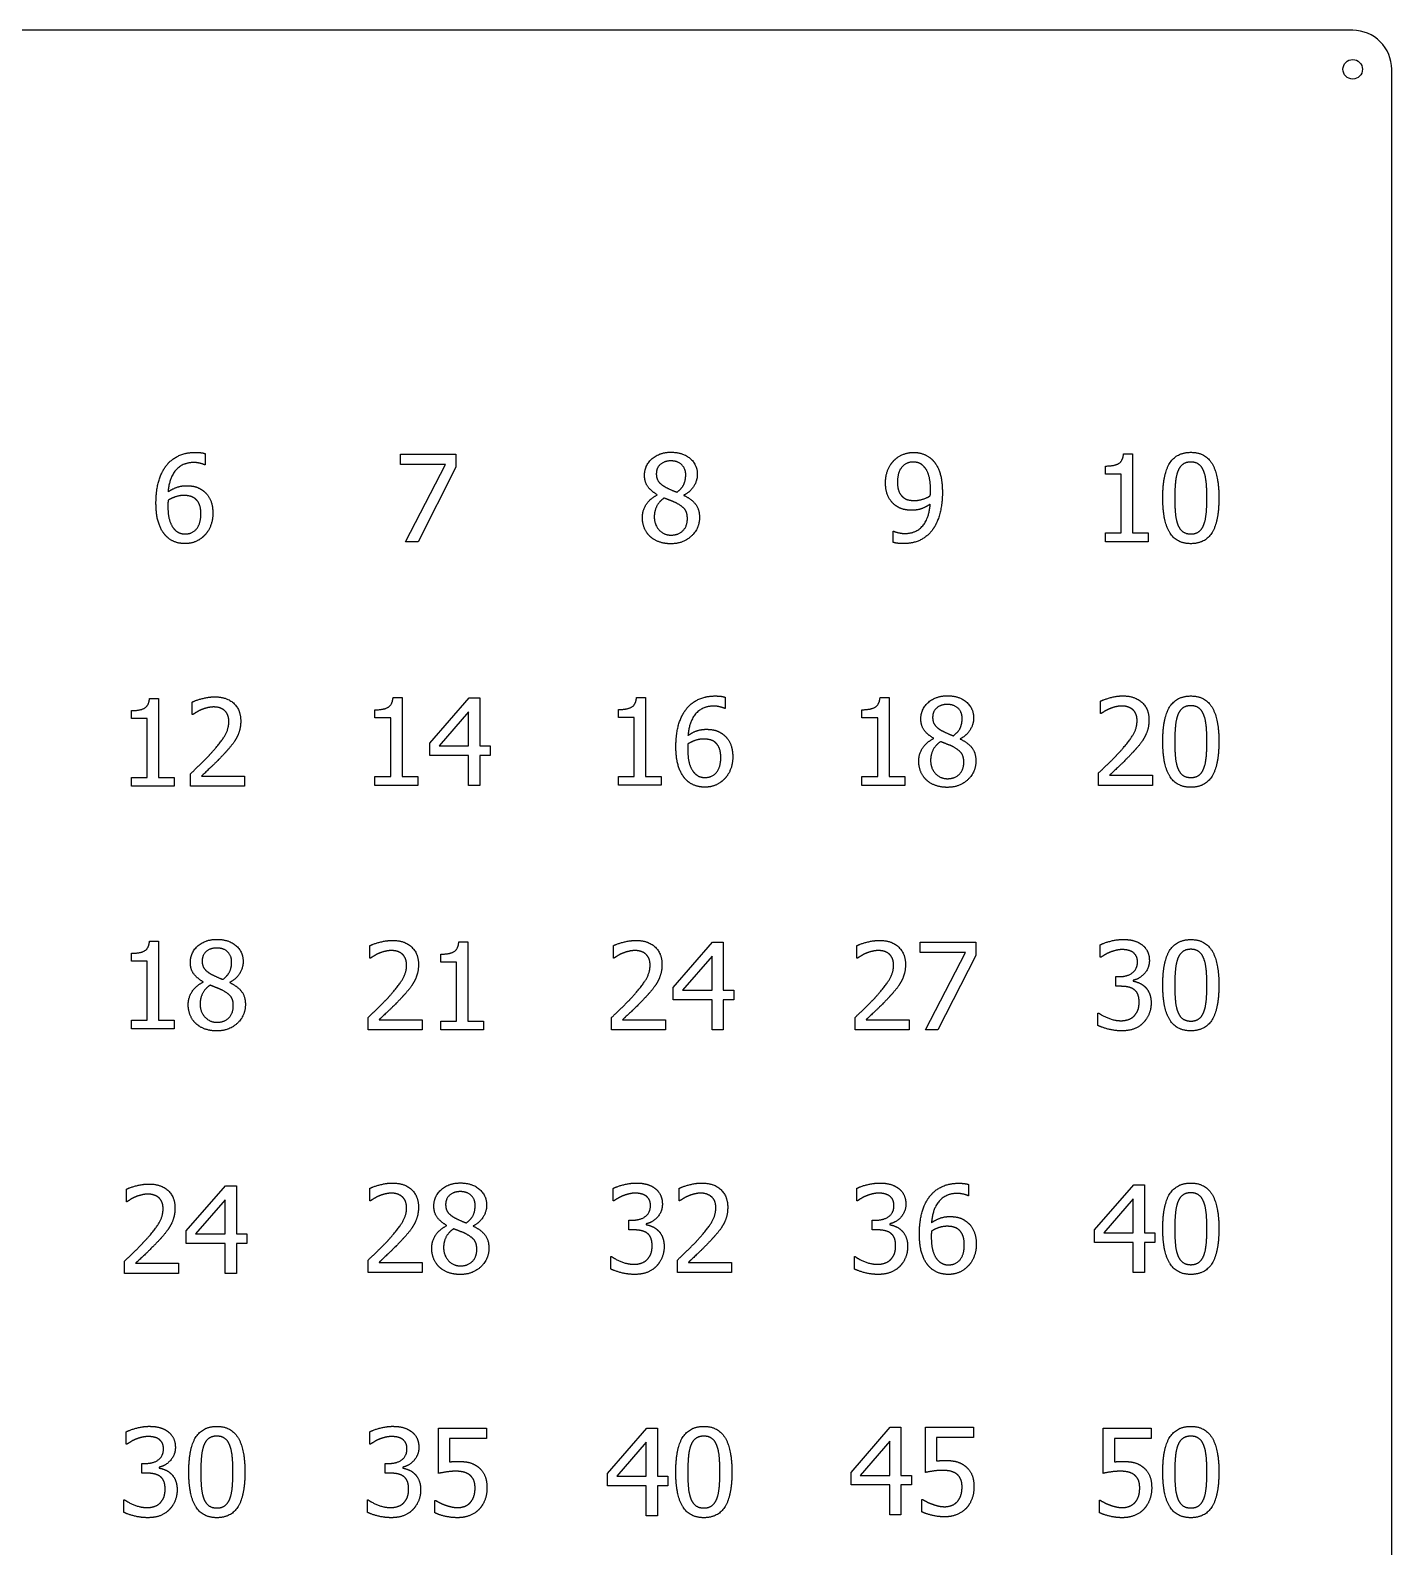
# Model space of a CAD drawing. Header units: millimetres. Extents: x -148 to 148, y -148 to 148.
# Drawn here: x 8.7 to 148.5, y -7.1 to 148.5 of the extents above; entities that cross this region are included whole.
import ezdxf

# ---------------------------------------------------------------- set-up
doc = ezdxf.new("R2010")
doc.units = ezdxf.units.MM

msp = doc.modelspace()

# ---------------------------------------------------------------- linework, layer by layer
for p, q in [((73.09, 100.81), (73.09, 100.84)), ((75.83, 100.79), (75.83, 100.76)), ((101.47, 75.81), (101.47, 75.84)), ((104.21, 75.79), (104.21, 75.76)), ((26.47, 50.81), (26.47, 50.84)), ((29.21, 50.79), (29.21, 50.76)), ((121.96, 51), (121.96, 50.92)), ((51.47, 25.81), (51.47, 25.84)), ((54.21, 25.79), (54.21, 25.76)), ((71.96, 26), (71.96, 25.92)), ((96.96, 26), (96.96, 25.92)), ((21.96, 1.03), (21.96, 0.94)), ((46.96, 1.03), (46.96, 0.94))]:
    msp.add_line(p, q)
msp.add_lwpolyline([(-148.5, 40), (-120.5, 40), (-120.5, -40), (-148.5, -40), (-148.5, -144.5, 0.414214), (-144.5, -148.5), (144.5, -148.5, 0.414214), (148.5, -144.5), (148.5, 144.5, 0.414214), (144.5, 148.5), (-144.5, 148.5, 0.414214), (-148.5, 144.5)], format="xyb", close=True)
for points in [[(26.69, 105.05), (26.69, 103.9), (26.64, 103.9)], [(120.97, 105.03), (121.9, 105.03), (121.9, 96.92), (123.5, 96.92), (123.5, 96), (119.11, 96), (119.11, 96.92), (120.74, 96.92), (120.74, 102.95), (119.11, 102.95), (119.11, 103.78)], [(97.31, 95.95), (97.31, 97.1), (97.37, 97.1)], [(20.97, 79.93), (21.9, 79.93), (21.9, 71.82), (23.5, 71.82), (23.5, 70.91), (19.11, 70.91), (19.11, 71.82), (20.74, 71.82), (20.74, 77.86), (19.11, 77.86), (19.11, 78.68)], [(25.41, 78.27), (25.35, 78.27), (25.35, 79.56)], [(45.97, 80.01), (46.9, 80.01), (46.9, 71.9), (48.5, 71.9), (48.5, 70.99), (44.11, 70.99), (44.11, 71.9), (45.74, 71.9), (45.74, 77.94), (44.11, 77.94), (44.11, 78.76)], [(70.97, 80.04), (71.9, 80.04), (71.9, 71.93), (73.5, 71.93), (73.5, 71.01), (69.11, 71.01), (69.11, 71.93), (70.74, 71.93), (70.74, 77.96), (69.11, 77.96), (69.11, 78.79)], [(80.06, 80.05), (80.06, 78.9), (80.01, 78.9)], [(95.97, 80.03), (96.9, 80.03), (96.9, 71.92), (98.5, 71.92), (98.5, 71), (94.11, 71), (94.11, 71.92), (95.74, 71.92), (95.74, 77.95), (94.11, 77.95), (94.11, 78.77)], [(118.66, 78.37), (118.59, 78.37), (118.59, 79.65)], [(26.29, 71.95), (30.71, 71.95), (30.71, 70.91), (25.16, 70.91), (25.16, 72.18)], [(119.53, 72.04), (123.95, 72.04), (123.95, 71), (118.4, 71), (118.4, 72.28)], [(20.97, 55.03), (21.9, 55.03), (21.9, 46.92), (23.5, 46.92), (23.5, 46), (19.11, 46), (19.11, 46.92), (20.74, 46.92), (20.74, 52.95), (19.11, 52.95), (19.11, 53.77)], [(43.66, 53.27), (43.59, 53.27), (43.59, 54.56)], [(52.72, 54.93), (53.66, 54.93), (53.66, 46.82), (55.25, 46.82), (55.25, 45.91), (50.86, 45.91), (50.86, 46.82), (52.5, 46.82), (52.5, 52.86), (50.86, 52.86), (50.86, 53.68)], [(68.66, 53.27), (68.59, 53.27), (68.59, 54.56)], [(93.66, 53.27), (93.59, 53.27), (93.59, 54.56)], [(118.65, 53.36), (118.58, 53.36), (118.58, 54.64)], [(120.68, 50.38), (120.17, 50.38), (120.17, 51.38), (120.57, 51.38)], [(44.53, 46.95), (48.95, 46.95), (48.95, 45.91), (43.4, 45.91), (43.4, 47.18)], [(69.53, 46.95), (73.95, 46.95), (73.95, 45.91), (68.4, 45.91), (68.4, 47.18)], [(94.53, 46.95), (98.95, 46.95), (98.95, 45.91), (93.4, 45.91), (93.4, 47.18)], [(118.33, 46.36), (118.33, 47.64), (118.42, 47.64)], [(43.66, 28.37), (43.59, 28.37), (43.59, 29.65)], [(68.65, 28.36), (68.58, 28.36), (68.58, 29.64)], [(75.41, 28.37), (75.35, 28.37), (75.35, 29.65)], [(93.65, 28.36), (93.58, 28.36), (93.58, 29.64)], [(105.06, 30.04), (105.06, 28.88), (105.01, 28.88)], [(18.66, 28.27), (18.59, 28.27), (18.59, 29.56)], [(70.68, 25.38), (70.17, 25.38), (70.17, 26.38), (70.57, 26.38)], [(95.68, 25.38), (95.17, 25.38), (95.17, 26.38), (95.57, 26.38)], [(19.53, 21.95), (23.95, 21.95), (23.95, 20.91), (18.4, 20.91), (18.4, 22.18)], [(44.53, 22.04), (48.95, 22.04), (48.95, 21), (43.4, 21), (43.4, 22.28)], [(68.33, 21.36), (68.33, 22.64), (68.42, 22.64)], [(76.29, 22.04), (80.71, 22.04), (80.71, 21), (75.16, 21), (75.16, 22.28)], [(93.33, 21.36), (93.33, 22.64), (93.42, 22.64)], [(50.62, 0.39), (50.62, 5.03), (55.56, 5.03), (55.56, 3.97), (51.78, 3.97), (51.78, 1.57)], [(100.62, 0.48), (100.62, 5.12), (105.56, 5.12), (105.56, 4.06), (101.78, 4.06), (101.78, 1.66)], [(118.87, 0.39), (118.87, 5.03), (123.81, 5.03), (123.81, 3.97), (120.03, 3.97), (120.03, 1.57)], [(18.65, 3.39), (18.58, 3.39), (18.58, 4.66)], [(43.65, 3.39), (43.58, 3.39), (43.58, 4.66)], [(20.68, 0.41), (20.17, 0.41), (20.17, 1.41), (20.57, 1.41)], [(45.68, 0.41), (45.17, 0.41), (45.17, 1.41), (45.57, 1.41)], [(18.33, -3.61), (18.33, -2.33), (18.42, -2.33)], [(43.33, -3.61), (43.33, -2.33), (43.42, -2.33)], [(50.25, -3.65), (50.25, -2.38), (50.34, -2.38)], [(100.25, -3.56), (100.25, -2.28), (100.34, -2.28)], [(118.5, -3.65), (118.5, -2.37), (118.59, -2.37)]]:
    msp.add_lwpolyline(points)
for points in [[(52.43, 103.65), (48.54, 96), (47.25, 96), (51.37, 103.94), (46.72, 103.94), (46.72, 105), (52.43, 105)], [(55.95, 74.08), (54.88, 74.08), (54.88, 70.99), (53.72, 70.99), (53.72, 74.08), (49.74, 74.08), (49.74, 75.35), (53.77, 79.99), (54.88, 79.99), (54.88, 75.05), (55.95, 75.05)], [(50.69, 75.05), (53.72, 75.05), (53.72, 78.56)], [(80.95, 49), (79.88, 49), (79.88, 45.91), (78.72, 45.91), (78.72, 49), (74.74, 49), (74.74, 50.27), (78.77, 54.91), (79.88, 54.91), (79.88, 49.97), (80.95, 49.97)], [(105.81, 53.56), (101.91, 45.91), (100.63, 45.91), (104.74, 53.85), (100.1, 53.85), (100.1, 54.91), (105.81, 54.91)], [(75.69, 49.97), (78.72, 49.97), (78.72, 53.48)], [(24.74, 24), (24.74, 25.27), (28.77, 29.91), (29.88, 29.91), (29.88, 24.97), (30.95, 24.97), (30.95, 24), (29.88, 24), (29.88, 20.91), (28.72, 20.91), (28.72, 24)], [(117.99, 24.1), (117.99, 25.37), (122.01, 30), (123.12, 30), (123.12, 25.07), (124.19, 25.07), (124.19, 24.1), (123.12, 24.1), (123.12, 21), (121.96, 21), (121.96, 24.1)], [(28.72, 24.97), (28.72, 28.48), (25.69, 24.97)], [(121.96, 25.07), (121.96, 28.58), (118.94, 25.07)], [(67.99, -0.88), (67.99, 0.39), (72.01, 5.03), (73.12, 5.03), (73.12, 0.09), (74.19, 0.09), (74.19, -0.88), (73.12, -0.88), (73.12, -3.97), (71.96, -3.97), (71.96, -0.88)], [(99.19, -0.79), (98.12, -0.79), (98.12, -3.88), (96.96, -3.88), (96.96, -0.79), (92.99, -0.79), (92.99, 0.48), (97.01, 5.12), (98.12, 5.12), (98.12, 0.18), (99.19, 0.18)], [(71.96, 0.09), (71.96, 3.61), (68.94, 0.09)], [(93.94, 0.18), (96.96, 0.18), (96.96, 3.7)]]:
    msp.add_lwpolyline(points, close=True)
msp.add_circle((144.5, 144.5), 1)
for points in [[(22.62, 103.73), (23.11, 104.41), (24.65, 105.18), (25.67, 105.18)], [(25.67, 105.18), (25.97, 105.18), (26.49, 105.12), (26.69, 105.05)], [(71.79, 102.83), (71.79, 103.85), (73.32, 105.2), (74.5, 105.2)], [(74.49, 104.31), (73.84, 104.31), (73, 103.59), (73, 102.97)], [(76.02, 102.9), (76.02, 103.5), (75.21, 104.31), (74.49, 104.31)], [(74.5, 105.2), (75.73, 105.2), (77.21, 103.92), (77.21, 102.91)], [(96.53, 102.07), (96.53, 102.76), (96.98, 103.92), (97.38, 104.33)], [(97.38, 104.33), (97.75, 104.73), (98.84, 105.18), (99.39, 105.18)], [(99.39, 105.18), (100.01, 105.18), (101.02, 104.76), (101.39, 104.37)], [(101.39, 104.37), (101.86, 103.87), (102.37, 102.27), (102.37, 101.04)], [(119.11, 103.78), (120.04, 103.78), (120.91, 104.3), (120.97, 105.03)], [(125, 100.5), (125, 102.93), (126.41, 105.19), (127.88, 105.19)], [(127.88, 105.19), (129.36, 105.19), (130.76, 102.85), (130.76, 100.5)], [(21.63, 99.96), (21.63, 101.14), (22.12, 103.03), (22.62, 103.73)], [(25.51, 104.14), (24.38, 104.14), (23, 102.62), (22.87, 101.13)], [(26.64, 103.9), (26.47, 103.98), (25.86, 104.14), (25.51, 104.14)], [(73.09, 100.84), (72.43, 101.23), (71.79, 102.15), (71.79, 102.83)], [(73, 102.97), (73, 102.53), (73.43, 101.91), (73.86, 101.66)], [(75.13, 101.1), (75.65, 101.5), (76.02, 102.35), (76.02, 102.9)], [(77.21, 102.91), (77.21, 102.31), (76.5, 101.13), (75.83, 100.79)], [(99.38, 104.19), (98.64, 104.19), (97.76, 103.13), (97.76, 102.12)], [(100.51, 103.68), (100.25, 103.98), (99.7, 104.19), (99.38, 104.19)], [(101.15, 101.31), (101.15, 102.22), (100.81, 103.37), (100.51, 103.68)], [(126.54, 103.24), (126.36, 102.78), (126.23, 101.38), (126.23, 100.5)], [(127.88, 104.19), (127.38, 104.19), (126.73, 103.71), (126.54, 103.24)], [(129.2, 103.25), (129.02, 103.71), (128.39, 104.19), (127.88, 104.19)], [(129.53, 100.5), (129.53, 101.43), (129.39, 102.79), (129.2, 103.25)], [(22.87, 101.13), (23.3, 101.43), (24.21, 101.76), (24.75, 101.76)], [(24.75, 101.76), (25.27, 101.76), (26.06, 101.55), (26.49, 101.23)], [(26.49, 101.23), (26.99, 100.85), (27.47, 99.7), (27.47, 98.93)], [(73.86, 101.66), (74.04, 101.56), (74.81, 101.2), (75.13, 101.1)], [(97.51, 99.77), (97.03, 100.15), (96.53, 101.28), (96.53, 102.07)], [(97.76, 102.12), (97.76, 101.55), (98.05, 100.82), (98.37, 100.55)], [(101.13, 100.74), (101.13, 100.82), (101.15, 101.12), (101.15, 101.31)], [(22.63, 96.64), (22.16, 97.13), (21.63, 98.77), (21.63, 99.96)], [(22.87, 100.26), (22.87, 100.13), (22.85, 99.88), (22.85, 99.69)], [(22.85, 99.69), (22.85, 98.76), (23.22, 97.62), (23.49, 97.32)], [(24.48, 100.76), (24.06, 100.76), (23.26, 100.5), (22.87, 100.26)], [(25.63, 100.45), (25.39, 100.63), (24.79, 100.76), (24.48, 100.76)], [(26.24, 98.88), (26.24, 99.43), (25.95, 100.18), (25.63, 100.45)], [(71.57, 98.49), (71.57, 99.22), (72.35, 100.44), (73.09, 100.81)], [(73.81, 100.5), (73.32, 100.17), (72.79, 99.19), (72.79, 98.57)], [(75.13, 99.94), (74.93, 100.06), (74.24, 100.32), (73.81, 100.5)], [(76.19, 98.39), (76.19, 98.95), (75.75, 99.6), (75.13, 99.94)], [(75.83, 100.76), (76.62, 100.39), (77.43, 99.34), (77.43, 98.51)], [(99.24, 99.24), (98.75, 99.24), (97.92, 99.46), (97.51, 99.77)], [(98.37, 100.55), (98.6, 100.37), (99.18, 100.24), (99.51, 100.24)], [(98.49, 96.86), (99.68, 96.86), (101.02, 98.43), (101.12, 99.87)], [(101.12, 99.87), (100.64, 99.54), (99.76, 99.24), (99.24, 99.24)], [(99.51, 100.24), (99.9, 100.24), (100.79, 100.51), (101.13, 100.74)], [(102.37, 101.04), (102.37, 99.92), (101.86, 97.92), (101.37, 97.26)], [(127.88, 95.81), (126.4, 95.81), (125, 98.13), (125, 100.5)], [(126.23, 100.5), (126.23, 99.55), (126.35, 98.28), (126.53, 97.78)], [(130.76, 100.5), (130.76, 98.08), (129.35, 95.81), (127.88, 95.81)], [(129.21, 97.76), (129.39, 98.21), (129.53, 99.58), (129.53, 100.5)], [(24.62, 96.81), (25.35, 96.81), (26.24, 97.84), (26.24, 98.88)], [(27.47, 98.93), (27.47, 98.24), (27.01, 97.06), (26.62, 96.67)], [(72.34, 96.57), (71.96, 96.93), (71.57, 97.93), (71.57, 98.49)], [(72.79, 98.57), (72.79, 97.76), (73.77, 96.69), (74.51, 96.69)], [(77.43, 98.51), (77.43, 97.36), (75.75, 95.8), (74.5, 95.8)], [(74.51, 96.69), (75.27, 96.69), (76.19, 97.6), (76.19, 98.39)], [(24.61, 95.82), (24, 95.82), (23, 96.23), (22.63, 96.64)], [(23.49, 97.32), (23.75, 97.03), (24.3, 96.81), (24.62, 96.81)], [(26.62, 96.67), (26.22, 96.25), (25.21, 95.82), (24.61, 95.82)], [(74.5, 95.8), (73.83, 95.8), (72.73, 96.2), (72.34, 96.57)], [(97.37, 97.1), (97.52, 97.02), (98.17, 96.86), (98.49, 96.86)], [(101.37, 97.26), (100.86, 96.56), (99.4, 95.82), (98.33, 95.82)], [(126.53, 97.78), (126.71, 97.32), (127.36, 96.81), (127.88, 96.81)], [(127.88, 96.81), (128.38, 96.81), (129.03, 97.29), (129.21, 97.76)], [(98.33, 95.82), (98.09, 95.82), (97.55, 95.87), (97.31, 95.95)], [(19.11, 78.68), (20.04, 78.68), (20.91, 79.21), (20.97, 79.93)], [(25.35, 79.56), (25.72, 79.74), (27.05, 80.09), (27.65, 80.09)], [(27.65, 80.09), (28.91, 80.09), (30.33, 78.76), (30.33, 77.62)], [(44.11, 78.76), (45.04, 78.76), (45.91, 79.29), (45.97, 80.01)], [(69.11, 78.79), (70.04, 78.79), (70.91, 79.31), (70.97, 80.04)], [(76, 78.73), (76.48, 79.41), (78.03, 80.18), (79.04, 80.18)], [(79.04, 80.18), (79.34, 80.18), (79.87, 80.12), (80.06, 80.05)], [(94.11, 78.77), (95.04, 78.77), (95.91, 79.3), (95.97, 80.03)], [(100.16, 77.83), (100.16, 78.85), (101.7, 80.2), (102.88, 80.2)], [(102.88, 80.2), (104.1, 80.2), (105.58, 78.92), (105.58, 77.91)], [(118.59, 79.65), (118.96, 79.83), (120.3, 80.19), (120.9, 80.19)], [(120.9, 80.19), (122.16, 80.19), (123.58, 78.85), (123.58, 77.72)], [(125, 75.49), (125, 77.93), (126.41, 80.18), (127.88, 80.18)], [(127.88, 80.18), (129.36, 80.18), (130.76, 77.85), (130.76, 75.5)], [(26.29, 78.77), (26.03, 78.67), (25.56, 78.37), (25.41, 78.27)], [(27.56, 79.05), (27.24, 79.05), (26.59, 78.89), (26.29, 78.77)], [(28.66, 78.69), (28.45, 78.87), (27.9, 79.05), (27.56, 79.05)], [(29.11, 77.56), (29.11, 77.94), (28.88, 78.5), (28.66, 78.69)], [(75.01, 74.96), (75.01, 76.14), (75.49, 78.03), (76, 78.73)], [(78.88, 79.14), (77.76, 79.14), (76.38, 77.62), (76.25, 76.13)], [(80.01, 78.9), (79.85, 78.98), (79.23, 79.14), (78.88, 79.14)], [(101.47, 75.84), (100.81, 76.23), (100.16, 77.15), (100.16, 77.83)], [(102.87, 79.31), (102.21, 79.31), (101.37, 78.59), (101.37, 77.97)], [(101.37, 77.97), (101.37, 77.53), (101.8, 76.91), (102.24, 76.66)], [(104.4, 77.9), (104.4, 78.5), (103.59, 79.31), (102.87, 79.31)], [(103.5, 76.1), (104.03, 76.5), (104.4, 77.35), (104.4, 77.9)], [(105.58, 77.91), (105.58, 77.31), (104.88, 76.13), (104.21, 75.79)], [(119.53, 78.86), (119.28, 78.76), (118.8, 78.47), (118.66, 78.37)], [(120.81, 79.15), (120.49, 79.15), (119.83, 78.99), (119.53, 78.86)], [(121.91, 78.78), (121.7, 78.96), (121.15, 79.15), (120.81, 79.15)], [(122.36, 77.65), (122.36, 78.03), (122.12, 78.6), (121.91, 78.78)], [(126.54, 78.24), (126.36, 77.78), (126.23, 76.38), (126.23, 75.49)], [(127.88, 79.18), (127.38, 79.18), (126.73, 78.71), (126.54, 78.24)], [(129.2, 78.25), (129.02, 78.71), (128.39, 79.18), (127.88, 79.18)], [(129.53, 75.5), (129.53, 76.43), (129.39, 77.79), (129.2, 78.25)], [(27.33, 74.35), (28.36, 75.48), (29.11, 76.83), (29.11, 77.56)], [(30.33, 77.62), (30.33, 77.09), (30.09, 76.2), (29.87, 75.82)], [(76.25, 76.13), (76.68, 76.43), (77.59, 76.76), (78.12, 76.76)], [(78.12, 76.76), (78.65, 76.76), (79.44, 76.55), (79.87, 76.23)], [(102.24, 76.66), (102.42, 76.56), (103.19, 76.2), (103.5, 76.1)], [(120.58, 74.44), (121.6, 75.57), (122.36, 76.93), (122.36, 77.65)], [(123.58, 77.72), (123.58, 77.18), (123.33, 76.29), (123.11, 75.92)], [(29.87, 75.82), (29.65, 75.43), (29.01, 74.65), (28.66, 74.28)], [(76, 71.64), (75.54, 72.13), (75.01, 73.77), (75.01, 74.96)], [(76.25, 75.26), (76.24, 75.13), (76.23, 74.88), (76.23, 74.69)], [(77.85, 75.76), (77.43, 75.76), (76.64, 75.5), (76.25, 75.26)], [(79.01, 75.45), (78.77, 75.63), (78.17, 75.76), (77.85, 75.76)], [(79.62, 73.88), (79.62, 74.43), (79.33, 75.18), (79.01, 75.45)], [(79.87, 76.23), (80.36, 75.85), (80.85, 74.7), (80.85, 73.93)], [(99.94, 73.49), (99.94, 74.22), (100.73, 75.44), (101.47, 75.81)], [(102.19, 75.5), (101.7, 75.17), (101.16, 74.19), (101.16, 73.57)], [(103.51, 74.94), (103.31, 75.06), (102.62, 75.32), (102.19, 75.5)], [(104.57, 73.39), (104.57, 73.95), (104.13, 74.6), (103.51, 74.94)], [(104.21, 75.76), (105, 75.39), (105.81, 74.34), (105.81, 73.51)], [(123.11, 75.92), (122.9, 75.52), (122.26, 74.75), (121.91, 74.38)], [(127.88, 70.81), (126.4, 70.81), (125, 73.12), (125, 75.49)], [(126.23, 75.49), (126.23, 74.54), (126.35, 73.28), (126.53, 72.78)], [(130.76, 75.5), (130.76, 73.08), (129.35, 70.81), (127.88, 70.81)], [(129.21, 72.76), (129.39, 73.2), (129.53, 74.57), (129.53, 75.5)], [(25.16, 72.18), (25.75, 72.74), (26.82, 73.79), (27.33, 74.35)], [(28.66, 74.28), (28.1, 73.66), (26.7, 72.33), (26.29, 71.95)], [(76.23, 74.69), (76.23, 73.76), (76.59, 72.62), (76.87, 72.32)], [(77.99, 71.81), (78.72, 71.81), (79.62, 72.84), (79.62, 73.88)], [(80.85, 73.93), (80.85, 73.24), (80.39, 72.06), (80, 71.67)], [(100.72, 71.57), (100.34, 71.93), (99.94, 72.93), (99.94, 73.49)], [(101.16, 73.57), (101.16, 72.76), (102.15, 71.69), (102.89, 71.69)], [(105.81, 73.51), (105.81, 72.36), (104.13, 70.8), (102.88, 70.8)], [(102.89, 71.69), (103.65, 71.69), (104.57, 72.6), (104.57, 73.39)], [(118.4, 72.28), (119, 72.84), (120.07, 73.88), (120.58, 74.44)], [(121.91, 74.38), (121.34, 73.76), (119.95, 72.43), (119.53, 72.04)], [(77.99, 70.82), (77.38, 70.82), (76.38, 71.23), (76, 71.64)], [(76.87, 72.32), (77.13, 72.03), (77.68, 71.81), (77.99, 71.81)], [(80, 71.67), (79.6, 71.25), (78.59, 70.82), (77.99, 70.82)], [(126.53, 72.78), (126.71, 72.31), (127.36, 71.81), (127.88, 71.81)], [(127.88, 71.81), (128.38, 71.81), (129.03, 72.28), (129.21, 72.76)], [(102.88, 70.8), (102.21, 70.8), (101.1, 71.2), (100.72, 71.57)], [(19.11, 53.77), (20.04, 53.77), (20.91, 54.3), (20.97, 55.03)], [(25.16, 52.83), (25.16, 53.85), (26.7, 55.2), (27.88, 55.2)], [(27.88, 55.2), (29.1, 55.2), (30.58, 53.92), (30.58, 52.91)], [(43.59, 54.56), (43.96, 54.74), (45.3, 55.09), (45.9, 55.09)], [(45.9, 55.09), (47.16, 55.09), (48.58, 53.76), (48.58, 52.62)], [(50.86, 53.68), (51.79, 53.68), (52.67, 54.21), (52.72, 54.93)], [(68.59, 54.56), (68.96, 54.74), (70.3, 55.09), (70.9, 55.09)], [(70.9, 55.09), (72.16, 55.09), (73.58, 53.76), (73.58, 52.62)], [(93.59, 54.56), (93.96, 54.74), (95.3, 55.09), (95.9, 55.09)], [(95.9, 55.09), (97.16, 55.09), (98.58, 53.76), (98.58, 52.62)], [(118.58, 54.64), (118.97, 54.85), (120.32, 55.19), (120.93, 55.19)], [(120.93, 55.19), (121.54, 55.19), (122.45, 54.94), (122.82, 54.68)], [(122.82, 54.68), (123.22, 54.39), (123.62, 53.57), (123.62, 53.02)], [(125, 50.49), (125, 52.93), (126.41, 55.18), (127.88, 55.18)], [(127.88, 55.18), (129.36, 55.18), (130.76, 52.85), (130.76, 50.5)], [(27.87, 54.31), (27.21, 54.31), (26.37, 53.59), (26.37, 52.97)], [(26.37, 52.97), (26.37, 52.53), (26.8, 51.91), (27.24, 51.66)], [(29.4, 52.9), (29.4, 53.5), (28.59, 54.31), (27.87, 54.31)], [(44.53, 53.77), (44.28, 53.67), (43.8, 53.37), (43.66, 53.27)], [(45.81, 54.05), (45.49, 54.05), (44.83, 53.89), (44.53, 53.77)], [(46.91, 53.69), (46.7, 53.87), (46.15, 54.05), (45.81, 54.05)], [(47.36, 52.56), (47.36, 52.94), (47.12, 53.5), (46.91, 53.69)], [(69.53, 53.77), (69.28, 53.67), (68.8, 53.37), (68.66, 53.27)], [(70.81, 54.05), (70.49, 54.05), (69.83, 53.89), (69.53, 53.77)], [(71.91, 53.69), (71.7, 53.87), (71.15, 54.05), (70.81, 54.05)], [(72.36, 52.56), (72.36, 52.94), (72.12, 53.5), (71.91, 53.69)], [(94.53, 53.77), (94.28, 53.67), (93.8, 53.37), (93.66, 53.27)], [(95.81, 54.05), (95.49, 54.05), (94.83, 53.89), (94.53, 53.77)], [(96.91, 53.69), (96.7, 53.87), (96.15, 54.05), (95.81, 54.05)], [(97.36, 52.56), (97.36, 52.94), (97.12, 53.5), (96.91, 53.69)], [(119.54, 53.86), (119.25, 53.74), (118.82, 53.48), (118.65, 53.36)], [(120.83, 54.15), (120.5, 54.15), (119.85, 53.99), (119.54, 53.86)], [(121.93, 53.87), (121.7, 54.02), (121.15, 54.15), (120.83, 54.15)], [(122.4, 52.89), (122.4, 53.24), (122.14, 53.72), (121.93, 53.87)], [(123.62, 53.02), (123.62, 52.27), (122.65, 51.15), (121.96, 51)], [(126.54, 53.24), (126.36, 52.78), (126.23, 51.38), (126.23, 50.49)], [(127.88, 54.18), (127.38, 54.18), (126.73, 53.71), (126.54, 53.24)], [(129.2, 53.25), (129.02, 53.71), (128.39, 54.18), (127.88, 54.18)], [(129.53, 50.5), (129.53, 51.43), (129.39, 52.79), (129.2, 53.25)], [(26.47, 50.84), (25.81, 51.23), (25.16, 52.15), (25.16, 52.83)], [(27.24, 51.66), (27.42, 51.56), (28.19, 51.2), (28.5, 51.1)], [(28.5, 51.1), (29.03, 51.5), (29.4, 52.35), (29.4, 52.9)], [(30.58, 52.91), (30.58, 52.31), (29.88, 51.13), (29.21, 50.79)], [(45.58, 49.35), (46.6, 50.48), (47.36, 51.83), (47.36, 52.56)], [(48.58, 52.62), (48.58, 52.09), (48.33, 51.2), (48.11, 50.82)], [(70.58, 49.35), (71.6, 50.48), (72.36, 51.83), (72.36, 52.56)], [(73.58, 52.62), (73.58, 52.09), (73.33, 51.2), (73.11, 50.82)], [(95.58, 49.35), (96.6, 50.48), (97.36, 51.83), (97.36, 52.56)], [(98.58, 52.62), (98.58, 52.09), (98.33, 51.2), (98.11, 50.82)], [(120.57, 51.38), (121.38, 51.38), (122.4, 52.16), (122.4, 52.89)], [(24.94, 48.49), (24.94, 49.22), (25.73, 50.44), (26.47, 50.81)], [(27.19, 50.5), (26.7, 50.17), (26.16, 49.19), (26.16, 48.57)], [(28.51, 49.94), (28.31, 50.06), (27.62, 50.32), (27.19, 50.5)], [(29.57, 48.39), (29.57, 48.95), (29.13, 49.6), (28.51, 49.94)], [(29.21, 50.76), (30, 50.39), (30.81, 49.34), (30.81, 48.51)], [(48.11, 50.82), (47.9, 50.43), (47.26, 49.65), (46.91, 49.28)], [(73.11, 50.82), (72.9, 50.43), (72.26, 49.65), (71.91, 49.28)], [(98.11, 50.82), (97.9, 50.43), (97.26, 49.65), (96.91, 49.28)], [(122.03, 50.06), (121.78, 50.24), (121.09, 50.38), (120.68, 50.38)], [(121.96, 50.92), (122.25, 50.86), (122.9, 50.59), (123.17, 50.33)], [(122.57, 48.76), (122.57, 49.25), (122.29, 49.88), (122.03, 50.06)], [(123.17, 50.33), (123.45, 50.08), (123.8, 49.26), (123.8, 48.67)], [(127.88, 45.81), (126.4, 45.81), (125, 48.12), (125, 50.49)], [(126.23, 50.49), (126.23, 49.54), (126.35, 48.28), (126.53, 47.78)], [(130.76, 50.5), (130.76, 48.08), (129.35, 45.81), (127.88, 45.81)], [(129.21, 47.76), (129.39, 48.2), (129.53, 49.57), (129.53, 50.5)], [(25.72, 46.57), (25.34, 46.93), (24.94, 47.93), (24.94, 48.49)], [(26.16, 48.57), (26.16, 47.76), (27.15, 46.69), (27.89, 46.69)], [(30.81, 48.51), (30.81, 47.36), (29.13, 45.8), (27.88, 45.8)], [(27.89, 46.69), (28.65, 46.69), (29.57, 47.6), (29.57, 48.39)], [(43.4, 47.18), (44, 47.74), (45.07, 48.79), (45.58, 49.35)], [(46.91, 49.28), (46.34, 48.66), (44.95, 47.33), (44.53, 46.95)], [(68.4, 47.18), (69, 47.74), (70.07, 48.79), (70.58, 49.35)], [(71.91, 49.28), (71.34, 48.66), (69.95, 47.33), (69.53, 46.95)], [(93.4, 47.18), (94, 47.74), (95.07, 48.79), (95.58, 49.35)], [(96.91, 49.28), (96.34, 48.66), (94.95, 47.33), (94.53, 46.95)], [(122.08, 47.36), (122.32, 47.63), (122.57, 48.27), (122.57, 48.76)], [(123.8, 48.67), (123.8, 48.06), (123.38, 47.04), (123, 46.64)], [(118.42, 47.64), (118.8, 47.36), (120.08, 46.85), (120.71, 46.85)], [(120.71, 46.85), (121.09, 46.85), (121.83, 47.09), (122.08, 47.36)], [(126.53, 47.78), (126.71, 47.31), (127.36, 46.81), (127.88, 46.81)], [(127.88, 46.81), (128.38, 46.81), (129.03, 47.28), (129.21, 47.76)], [(27.88, 45.8), (27.21, 45.8), (26.1, 46.2), (25.72, 46.57)], [(120.79, 45.81), (120.11, 45.81), (118.78, 46.14), (118.33, 46.36)], [(123, 46.64), (122.61, 46.23), (121.5, 45.81), (120.79, 45.81)], [(18.59, 29.56), (18.96, 29.74), (20.3, 30.09), (20.9, 30.09)], [(20.9, 30.09), (22.16, 30.09), (23.58, 28.76), (23.58, 27.62)], [(43.59, 29.65), (43.96, 29.83), (45.3, 30.19), (45.9, 30.19)], [(45.9, 30.19), (47.16, 30.19), (48.58, 28.85), (48.58, 27.72)], [(50.16, 27.83), (50.16, 28.85), (51.7, 30.2), (52.88, 30.2)], [(52.88, 30.2), (54.1, 30.2), (55.58, 28.92), (55.58, 27.91)], [(68.58, 29.64), (68.97, 29.85), (70.32, 30.19), (70.93, 30.19)], [(70.93, 30.19), (71.54, 30.19), (72.45, 29.94), (72.82, 29.68)], [(72.82, 29.68), (73.22, 29.39), (73.62, 28.57), (73.62, 28.02)], [(75.35, 29.65), (75.72, 29.83), (77.05, 30.19), (77.65, 30.19)], [(77.65, 30.19), (78.91, 30.19), (80.33, 28.85), (80.33, 27.72)], [(93.58, 29.64), (93.97, 29.85), (95.32, 30.19), (95.93, 30.19)], [(95.93, 30.19), (96.54, 30.19), (97.45, 29.94), (97.82, 29.68)], [(97.82, 29.68), (98.22, 29.39), (98.62, 28.57), (98.62, 28.02)], [(101, 28.72), (101.48, 29.4), (103.03, 30.17), (104.04, 30.17)], [(104.04, 30.17), (104.34, 30.17), (104.87, 30.11), (105.06, 30.04)], [(125, 25.5), (125, 27.93), (126.41, 30.19), (127.88, 30.19)], [(127.88, 30.19), (129.36, 30.19), (130.76, 27.85), (130.76, 25.5)], [(19.53, 28.77), (19.28, 28.67), (18.8, 28.37), (18.66, 28.27)], [(20.81, 29.05), (20.49, 29.05), (19.83, 28.89), (19.53, 28.77)], [(21.91, 28.69), (21.7, 28.87), (21.15, 29.05), (20.81, 29.05)], [(22.36, 27.56), (22.36, 27.94), (22.12, 28.5), (21.91, 28.69)], [(44.53, 28.86), (44.28, 28.76), (43.8, 28.47), (43.66, 28.37)], [(45.81, 29.15), (45.49, 29.15), (44.83, 28.99), (44.53, 28.86)], [(46.91, 28.78), (46.7, 28.96), (46.15, 29.15), (45.81, 29.15)], [(47.36, 27.65), (47.36, 28.03), (47.12, 28.6), (46.91, 28.78)], [(52.87, 29.31), (52.21, 29.31), (51.37, 28.59), (51.37, 27.97)], [(54.4, 27.9), (54.4, 28.5), (53.59, 29.31), (52.87, 29.31)], [(69.54, 28.86), (69.25, 28.74), (68.82, 28.48), (68.65, 28.36)], [(70.83, 29.15), (70.5, 29.15), (69.85, 28.99), (69.54, 28.86)], [(71.93, 28.87), (71.7, 29.02), (71.15, 29.15), (70.83, 29.15)], [(72.4, 27.89), (72.4, 28.24), (72.14, 28.72), (71.93, 28.87)], [(73.62, 28.02), (73.62, 27.27), (72.65, 26.15), (71.96, 26)], [(76.29, 28.86), (76.03, 28.76), (75.56, 28.47), (75.41, 28.37)], [(77.56, 29.15), (77.24, 29.15), (76.59, 28.99), (76.29, 28.86)], [(78.66, 28.78), (78.45, 28.96), (77.9, 29.15), (77.56, 29.15)], [(79.11, 27.65), (79.11, 28.03), (78.88, 28.6), (78.66, 28.78)], [(94.54, 28.86), (94.25, 28.74), (93.82, 28.48), (93.65, 28.36)], [(95.83, 29.15), (95.5, 29.15), (94.85, 28.99), (94.54, 28.86)], [(96.93, 28.87), (96.7, 29.02), (96.15, 29.15), (95.83, 29.15)], [(97.4, 27.89), (97.4, 28.24), (97.14, 28.72), (96.93, 28.87)], [(98.62, 28.02), (98.62, 27.27), (97.65, 26.15), (96.96, 26)], [(100.01, 24.95), (100.01, 26.13), (100.49, 28.02), (101, 28.72)], [(103.88, 29.12), (102.76, 29.12), (101.38, 27.61), (101.25, 26.12)], [(105.01, 28.88), (104.85, 28.97), (104.23, 29.12), (103.88, 29.12)], [(126.54, 28.24), (126.36, 27.78), (126.23, 26.38), (126.23, 25.5)], [(127.88, 29.19), (127.38, 29.19), (126.73, 28.71), (126.54, 28.24)], [(129.2, 28.25), (129.02, 28.71), (128.39, 29.19), (127.88, 29.19)], [(129.53, 25.5), (129.53, 26.43), (129.39, 27.79), (129.2, 28.25)], [(20.58, 24.35), (21.6, 25.48), (22.36, 26.83), (22.36, 27.56)], [(23.58, 27.62), (23.58, 27.09), (23.33, 26.2), (23.11, 25.82)], [(45.58, 24.44), (46.6, 25.57), (47.36, 26.93), (47.36, 27.65)], [(48.58, 27.72), (48.58, 27.18), (48.33, 26.29), (48.11, 25.92)], [(51.47, 25.84), (50.81, 26.23), (50.16, 27.15), (50.16, 27.83)], [(51.37, 27.97), (51.37, 27.53), (51.8, 26.91), (52.24, 26.66)], [(52.24, 26.66), (52.42, 26.56), (53.19, 26.2), (53.5, 26.1)], [(53.5, 26.1), (54.03, 26.5), (54.4, 27.35), (54.4, 27.9)], [(55.58, 27.91), (55.58, 27.31), (54.88, 26.13), (54.21, 25.79)], [(70.57, 26.38), (71.38, 26.38), (72.4, 27.16), (72.4, 27.89)], [(77.33, 24.44), (78.36, 25.57), (79.11, 26.93), (79.11, 27.65)], [(80.33, 27.72), (80.33, 27.18), (80.09, 26.29), (79.87, 25.92)], [(95.57, 26.38), (96.38, 26.38), (97.4, 27.16), (97.4, 27.89)], [(101.25, 26.12), (101.68, 26.42), (102.59, 26.75), (103.12, 26.75)], [(103.12, 26.75), (103.65, 26.75), (104.44, 26.54), (104.87, 26.21)], [(23.11, 25.82), (22.9, 25.43), (22.26, 24.65), (21.91, 24.28)], [(48.11, 25.92), (47.9, 25.52), (47.26, 24.75), (46.91, 24.38)], [(49.94, 23.49), (49.94, 24.22), (50.73, 25.44), (51.47, 25.81)], [(52.19, 25.5), (51.7, 25.17), (51.16, 24.19), (51.16, 23.57)], [(53.51, 24.94), (53.31, 25.06), (52.62, 25.32), (52.19, 25.5)], [(54.57, 23.39), (54.57, 23.95), (54.13, 24.6), (53.51, 24.94)], [(54.21, 25.76), (55, 25.39), (55.81, 24.34), (55.81, 23.51)], [(72.03, 25.06), (71.78, 25.24), (71.09, 25.38), (70.68, 25.38)], [(71.96, 25.92), (72.25, 25.86), (72.9, 25.59), (73.17, 25.33)], [(72.57, 23.76), (72.57, 24.25), (72.29, 24.88), (72.03, 25.06)], [(73.17, 25.33), (73.45, 25.08), (73.8, 24.26), (73.8, 23.67)], [(79.87, 25.92), (79.65, 25.52), (79.01, 24.75), (78.66, 24.38)], [(97.03, 25.06), (96.78, 25.24), (96.09, 25.38), (95.68, 25.38)], [(96.96, 25.92), (97.25, 25.86), (97.9, 25.59), (98.17, 25.33)], [(97.57, 23.76), (97.57, 24.25), (97.29, 24.88), (97.03, 25.06)], [(98.17, 25.33), (98.45, 25.08), (98.8, 24.26), (98.8, 23.67)], [(101, 21.63), (100.54, 22.12), (100.01, 23.76), (100.01, 24.95)], [(101.25, 25.25), (101.24, 25.12), (101.23, 24.87), (101.23, 24.68)], [(102.85, 25.75), (102.43, 25.75), (101.64, 25.49), (101.25, 25.25)], [(104.01, 25.43), (103.77, 25.62), (103.17, 25.75), (102.85, 25.75)], [(104.62, 23.87), (104.62, 24.42), (104.33, 25.17), (104.01, 25.43)], [(104.87, 26.21), (105.36, 25.84), (105.85, 24.69), (105.85, 23.92)], [(127.88, 20.81), (126.4, 20.81), (125, 23.13), (125, 25.5)], [(126.23, 25.5), (126.23, 24.55), (126.35, 23.28), (126.53, 22.78)], [(130.76, 25.5), (130.76, 23.08), (129.35, 20.81), (127.88, 20.81)], [(129.21, 22.76), (129.39, 23.21), (129.53, 24.58), (129.53, 25.5)], [(18.4, 22.18), (19, 22.74), (20.07, 23.79), (20.58, 24.35)], [(21.91, 24.28), (21.34, 23.66), (19.95, 22.33), (19.53, 21.95)], [(43.4, 22.28), (44, 22.84), (45.07, 23.88), (45.58, 24.44)], [(46.91, 24.38), (46.34, 23.76), (44.95, 22.43), (44.53, 22.04)], [(50.72, 21.57), (50.34, 21.93), (49.94, 22.93), (49.94, 23.49)], [(51.16, 23.57), (51.16, 22.76), (52.15, 21.69), (52.89, 21.69)], [(55.81, 23.51), (55.81, 22.36), (54.13, 20.8), (52.88, 20.8)], [(52.89, 21.69), (53.65, 21.69), (54.57, 22.6), (54.57, 23.39)], [(72.08, 22.36), (72.32, 22.63), (72.57, 23.27), (72.57, 23.76)], [(73.8, 23.67), (73.8, 23.06), (73.38, 22.04), (73, 21.64)], [(75.16, 22.28), (75.75, 22.84), (76.82, 23.88), (77.33, 24.44)], [(78.66, 24.38), (78.1, 23.76), (76.7, 22.43), (76.29, 22.04)], [(97.08, 22.36), (97.32, 22.63), (97.57, 23.27), (97.57, 23.76)], [(98.8, 23.67), (98.8, 23.06), (98.38, 22.04), (98, 21.64)], [(101.23, 24.68), (101.23, 23.75), (101.59, 22.6), (101.87, 22.31)], [(102.99, 21.79), (103.72, 21.79), (104.62, 22.83), (104.62, 23.87)], [(105.85, 23.92), (105.85, 23.22), (105.39, 22.05), (105, 21.66)], [(68.42, 22.64), (68.8, 22.36), (70.08, 21.85), (70.71, 21.85)], [(70.71, 21.85), (71.09, 21.85), (71.83, 22.09), (72.08, 22.36)], [(93.42, 22.64), (93.8, 22.36), (95.08, 21.85), (95.71, 21.85)], [(95.71, 21.85), (96.09, 21.85), (96.83, 22.09), (97.08, 22.36)], [(101.87, 22.31), (102.13, 22.02), (102.68, 21.79), (102.99, 21.79)], [(126.53, 22.78), (126.71, 22.32), (127.36, 21.81), (127.88, 21.81)], [(127.88, 21.81), (128.38, 21.81), (129.03, 22.29), (129.21, 22.76)], [(52.88, 20.8), (52.21, 20.8), (51.1, 21.2), (50.72, 21.57)], [(70.79, 20.81), (70.11, 20.81), (68.78, 21.14), (68.33, 21.36)], [(73, 21.64), (72.61, 21.23), (71.5, 20.81), (70.79, 20.81)], [(95.79, 20.81), (95.11, 20.81), (93.78, 21.14), (93.33, 21.36)], [(98, 21.64), (97.61, 21.23), (96.5, 20.81), (95.79, 20.81)], [(102.99, 20.81), (102.38, 20.81), (101.38, 21.22), (101, 21.63)], [(105, 21.66), (104.6, 21.24), (103.59, 20.81), (102.99, 20.81)], [(18.58, 4.66), (18.97, 4.87), (20.32, 5.22), (20.93, 5.22)], [(20.93, 5.22), (21.54, 5.22), (22.45, 4.97), (22.82, 4.71)], [(22.82, 4.71), (23.22, 4.42), (23.62, 3.6), (23.62, 3.04)], [(25, 0.52), (25, 2.96), (26.41, 5.21), (27.88, 5.21)], [(27.88, 5.21), (29.36, 5.21), (30.76, 2.88), (30.76, 0.53)], [(43.58, 4.66), (43.97, 4.87), (45.32, 5.22), (45.93, 5.22)], [(45.93, 5.22), (46.54, 5.22), (47.45, 4.97), (47.82, 4.71)], [(47.82, 4.71), (48.22, 4.42), (48.62, 3.6), (48.62, 3.04)], [(75, 0.52), (75, 2.96), (76.41, 5.21), (77.88, 5.21)], [(77.88, 5.21), (79.36, 5.21), (80.76, 2.88), (80.76, 0.53)], [(125, 0.52), (125, 2.96), (126.41, 5.21), (127.88, 5.21)], [(127.88, 5.21), (129.36, 5.21), (130.76, 2.88), (130.76, 0.53)], [(19.54, 3.89), (19.25, 3.77), (18.82, 3.5), (18.65, 3.39)], [(20.83, 4.17), (20.5, 4.17), (19.85, 4.01), (19.54, 3.89)], [(21.93, 3.9), (21.7, 4.05), (21.15, 4.17), (20.83, 4.17)], [(22.4, 2.92), (22.4, 3.26), (22.14, 3.75), (21.93, 3.9)], [(26.54, 3.26), (26.36, 2.8), (26.23, 1.4), (26.23, 0.52)], [(27.88, 4.21), (27.38, 4.21), (26.73, 3.74), (26.54, 3.26)], [(29.2, 3.28), (29.02, 3.74), (28.39, 4.21), (27.88, 4.21)], [(29.53, 0.53), (29.53, 1.45), (29.39, 2.82), (29.2, 3.28)], [(44.54, 3.89), (44.25, 3.77), (43.82, 3.5), (43.65, 3.39)], [(45.83, 4.17), (45.5, 4.17), (44.85, 4.01), (44.54, 3.89)], [(46.93, 3.9), (46.7, 4.05), (46.15, 4.17), (45.83, 4.17)], [(47.4, 2.92), (47.4, 3.26), (47.14, 3.75), (46.93, 3.9)], [(76.54, 3.27), (76.36, 2.81), (76.23, 1.41), (76.23, 0.52)], [(77.88, 4.21), (77.38, 4.21), (76.73, 3.74), (76.54, 3.27)], [(79.2, 3.28), (79.02, 3.74), (78.39, 4.21), (77.88, 4.21)], [(79.53, 0.53), (79.53, 1.46), (79.39, 2.82), (79.2, 3.28)], [(126.54, 3.27), (126.36, 2.81), (126.23, 1.41), (126.23, 0.52)], [(127.88, 4.21), (127.38, 4.21), (126.73, 3.74), (126.54, 3.27)], [(129.2, 3.28), (129.02, 3.74), (128.39, 4.21), (127.88, 4.21)], [(129.53, 0.53), (129.53, 1.46), (129.39, 2.82), (129.2, 3.28)], [(20.57, 1.41), (21.38, 1.41), (22.4, 2.18), (22.4, 2.92)], [(23.62, 3.04), (23.62, 2.3), (22.65, 1.18), (21.96, 1.03)], [(45.57, 1.41), (46.38, 1.41), (47.4, 2.18), (47.4, 2.92)], [(48.62, 3.04), (48.62, 2.3), (47.65, 1.18), (46.96, 1.03)], [(51.78, 1.57), (52, 1.6), (52.42, 1.62), (52.6, 1.62)], [(52.6, 1.62), (53.29, 1.62), (54.25, 1.39), (54.69, 1.06)], [(101.78, 1.66), (102, 1.69), (102.42, 1.72), (102.6, 1.72)], [(102.6, 1.72), (103.29, 1.72), (104.25, 1.49), (104.69, 1.15)], [(120.03, 1.57), (120.25, 1.6), (120.67, 1.62), (120.85, 1.62)], [(120.85, 1.62), (121.54, 1.62), (122.49, 1.4), (122.93, 1.06)], [(22.03, 0.09), (21.78, 0.27), (21.09, 0.41), (20.68, 0.41)], [(21.96, 0.94), (22.25, 0.88), (22.9, 0.62), (23.17, 0.36)], [(22.57, -1.22), (22.57, -0.73), (22.29, -0.09), (22.03, 0.09)], [(23.17, 0.36), (23.45, 0.1), (23.8, -0.71), (23.8, -1.3)], [(27.88, -4.16), (26.4, -4.16), (25, -1.85), (25, 0.52)], [(26.23, 0.52), (26.23, -0.43), (26.35, -1.7), (26.53, -2.19)], [(30.76, 0.53), (30.76, -1.89), (29.35, -4.16), (27.88, -4.16)], [(29.21, -2.22), (29.39, -1.77), (29.53, -0.4), (29.53, 0.53)], [(47.03, 0.09), (46.78, 0.27), (46.09, 0.41), (45.68, 0.41)], [(46.96, 0.94), (47.25, 0.88), (47.9, 0.62), (48.17, 0.36)], [(47.57, -1.22), (47.57, -0.73), (47.29, -0.09), (47.03, 0.09)], [(48.17, 0.36), (48.45, 0.1), (48.8, -0.71), (48.8, -1.3)], [(52.4, 0.61), (51.91, 0.61), (50.92, 0.45), (50.62, 0.39)], [(53.88, 0.19), (53.62, 0.42), (52.86, 0.61), (52.4, 0.61)], [(54.39, -1.11), (54.39, -0.63), (54.12, -0.01), (53.88, 0.19)], [(54.69, 1.06), (55.13, 0.72), (55.61, -0.3), (55.61, -1.11)], [(77.88, -4.16), (76.4, -4.16), (75, -1.85), (75, 0.52)], [(76.23, 0.52), (76.23, -0.43), (76.35, -1.69), (76.53, -2.19)], [(80.76, 0.53), (80.76, -1.89), (79.35, -4.16), (77.88, -4.16)], [(79.21, -2.21), (79.39, -1.77), (79.53, -0.4), (79.53, 0.53)], [(102.4, 0.7), (101.91, 0.7), (100.92, 0.55), (100.62, 0.48)], [(103.88, 0.29), (103.62, 0.51), (102.86, 0.7), (102.4, 0.7)], [(104.39, -1.01), (104.39, -0.53), (104.12, 0.08), (103.88, 0.29)], [(104.69, 1.15), (105.13, 0.82), (105.61, -0.2), (105.61, -1.02)], [(120.65, 0.61), (120.15, 0.61), (119.17, 0.46), (118.87, 0.39)], [(122.12, 0.19), (121.87, 0.42), (121.11, 0.61), (120.65, 0.61)], [(122.63, -1.1), (122.63, -0.62), (122.37, -0.01), (122.12, 0.19)], [(122.93, 1.06), (123.38, 0.73), (123.86, -0.29), (123.86, -1.11)], [(127.88, -4.16), (126.4, -4.16), (125, -1.85), (125, 0.52)], [(126.23, 0.52), (126.23, -0.43), (126.35, -1.69), (126.53, -2.19)], [(130.76, 0.53), (130.76, -1.89), (129.35, -4.16), (127.88, -4.16)], [(129.21, -2.21), (129.39, -1.77), (129.53, -0.4), (129.53, 0.53)], [(22.08, -2.62), (22.32, -2.35), (22.57, -1.7), (22.57, -1.22)], [(23.8, -1.3), (23.8, -1.91), (23.38, -2.94), (23, -3.33)], [(47.08, -2.62), (47.32, -2.35), (47.57, -1.7), (47.57, -1.22)], [(48.8, -1.3), (48.8, -1.91), (48.38, -2.94), (48, -3.33)], [(53.93, -2.57), (54.15, -2.3), (54.39, -1.59), (54.39, -1.11)], [(55.61, -1.11), (55.61, -1.76), (55.2, -2.87), (54.82, -3.28)], [(103.93, -2.48), (104.15, -2.21), (104.39, -1.49), (104.39, -1.01)], [(105.61, -1.02), (105.61, -1.67), (105.2, -2.78), (104.82, -3.19)], [(122.17, -2.57), (122.4, -2.3), (122.63, -1.58), (122.63, -1.1)], [(123.86, -1.11), (123.86, -1.76), (123.44, -2.87), (123.06, -3.28)], [(18.42, -2.33), (18.8, -2.61), (20.08, -3.12), (20.71, -3.12)], [(20.71, -3.12), (21.09, -3.12), (21.83, -2.89), (22.08, -2.62)], [(26.53, -2.19), (26.71, -2.66), (27.36, -3.16), (27.88, -3.16)], [(27.88, -3.16), (28.38, -3.16), (29.03, -2.69), (29.21, -2.22)], [(43.42, -2.33), (43.8, -2.61), (45.08, -3.12), (45.71, -3.12)], [(45.71, -3.12), (46.09, -3.12), (46.83, -2.89), (47.08, -2.62)], [(50.34, -2.38), (50.48, -2.48), (51, -2.74), (51.31, -2.86)], [(51.31, -2.86), (51.67, -2.98), (52.26, -3.12), (52.63, -3.12)], [(52.63, -3.12), (52.99, -3.12), (53.68, -2.86), (53.93, -2.57)], [(76.53, -2.19), (76.71, -2.66), (77.36, -3.16), (77.88, -3.16)], [(77.88, -3.16), (78.38, -3.16), (79.03, -2.69), (79.21, -2.21)], [(100.34, -2.28), (100.48, -2.38), (101, -2.65), (101.31, -2.76)], [(101.31, -2.76), (101.67, -2.89), (102.26, -3.03), (102.63, -3.03)], [(102.63, -3.03), (102.99, -3.03), (103.68, -2.76), (103.93, -2.48)], [(118.59, -2.37), (118.72, -2.47), (119.24, -2.74), (119.56, -2.85)], [(119.56, -2.85), (119.91, -2.98), (120.5, -3.12), (120.88, -3.12)], [(120.88, -3.12), (121.24, -3.12), (121.93, -2.85), (122.17, -2.57)], [(126.53, -2.19), (126.71, -2.66), (127.36, -3.16), (127.88, -3.16)], [(127.88, -3.16), (128.38, -3.16), (129.03, -2.69), (129.21, -2.21)], [(20.79, -4.16), (20.11, -4.16), (18.78, -3.83), (18.33, -3.61)], [(23, -3.33), (22.61, -3.74), (21.5, -4.16), (20.79, -4.16)], [(45.79, -4.16), (45.11, -4.16), (43.78, -3.83), (43.33, -3.61)], [(48, -3.33), (47.61, -3.74), (46.5, -4.16), (45.79, -4.16)], [(52.61, -4.16), (51.97, -4.16), (50.71, -3.88), (50.25, -3.65)], [(54.82, -3.28), (54.44, -3.69), (53.31, -4.16), (52.61, -4.16)], [(102.61, -4.07), (101.97, -4.07), (100.71, -3.78), (100.25, -3.56)], [(104.82, -3.19), (104.44, -3.59), (103.31, -4.07), (102.61, -4.07)], [(120.85, -4.16), (120.21, -4.16), (118.96, -3.87), (118.5, -3.65)], [(123.06, -3.28), (122.68, -3.69), (121.55, -4.16), (120.85, -4.16)]]:
    msp.add_open_spline(points, degree=2)

doc.saveas('drawing.dxf')
